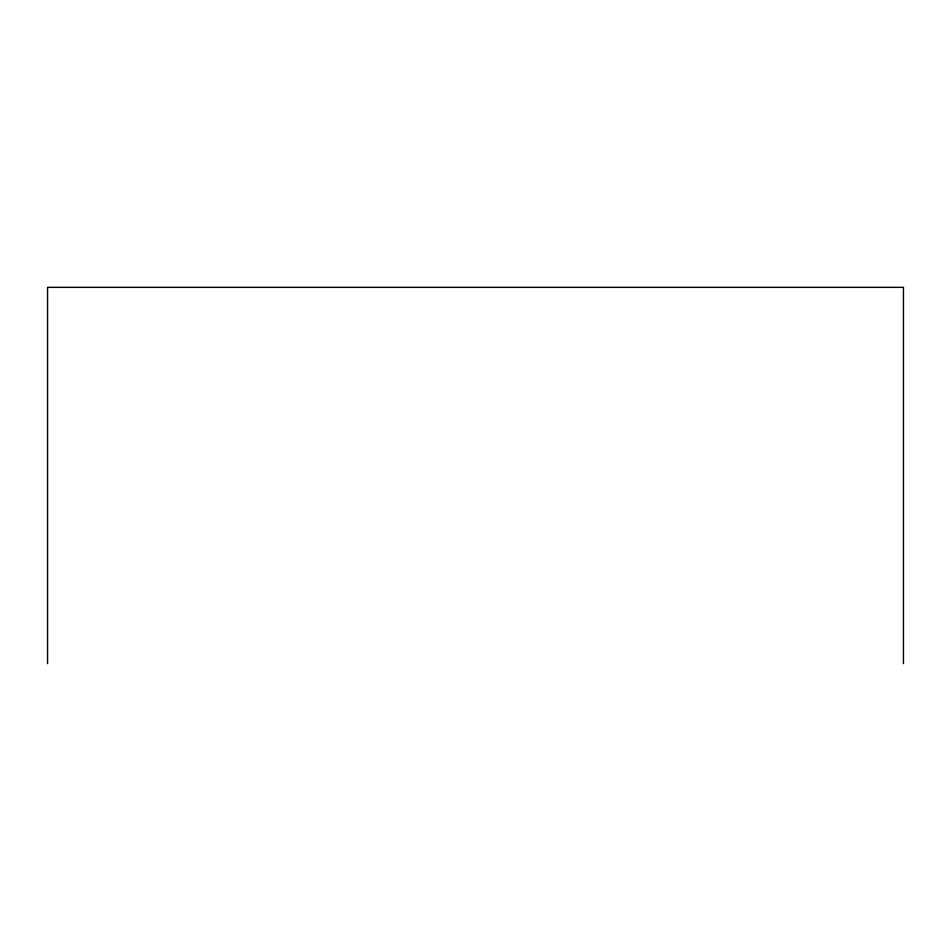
<?xml version="1.0" encoding="UTF-8"?>
<svg xmlns="http://www.w3.org/2000/svg" width="951" height="951" viewBox="0 0 951 951"><rect width="100%" height="100%" fill="white"/><g stroke="black" fill="none" stroke-linecap="round" stroke-linejoin="round"><path stroke-width="1.43" d="M903.45 663.655L903.45 287.345L47.55 287.345L47.55 663.655"/></g></svg>
